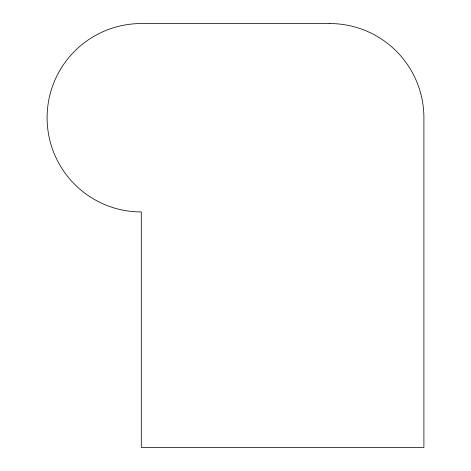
<?xml version="1.0" encoding="UTF-8"?>
<svg xmlns="http://www.w3.org/2000/svg" width="471" height="471" viewBox="0 0 471 471"><rect width="100%" height="100%" fill="white"/><g stroke="black" fill="none" stroke-linecap="round" stroke-linejoin="round"><path stroke-width="0.71" d="M329.7 23.55L141.3 23.55A94.2 94.2 0 0 0 47.1 117.75A94.2 94.2 0 0 0 141.3 211.95L141.3 447.45L423.9 447.45L423.9 117.75A94.2 94.2 0 0 0 329.7 23.55"/></g></svg>
